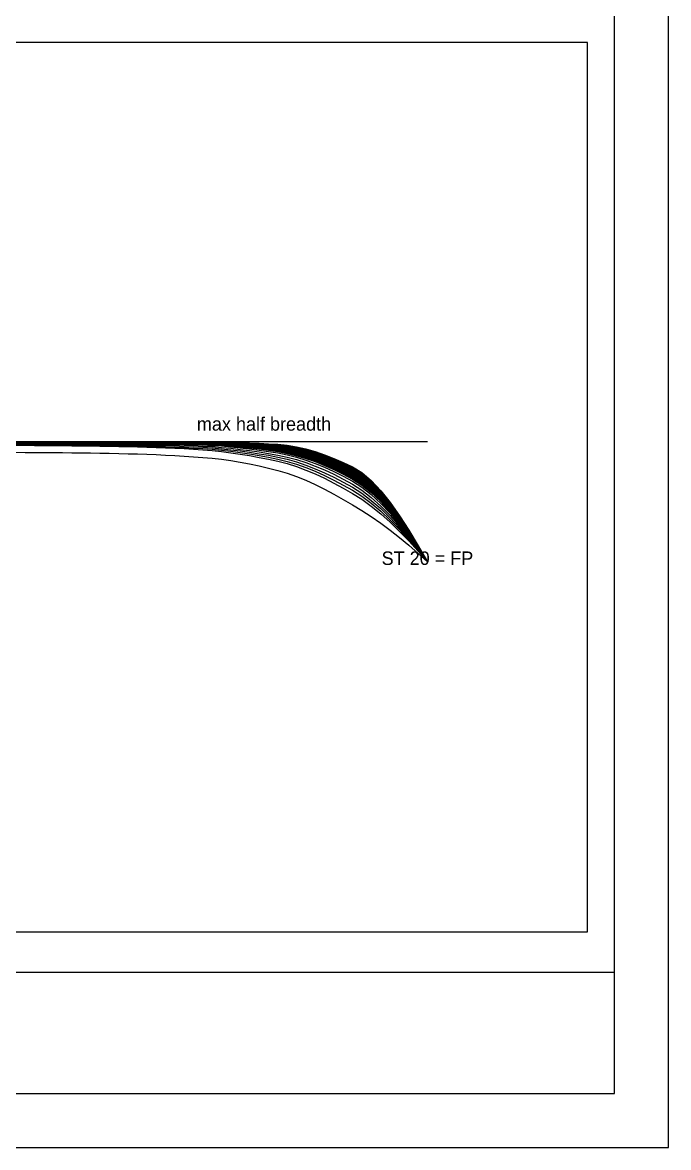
# Model space of a CAD drawing. Header units: metres. Extents: x -42 to 420, y 0 to 297.
# Drawn here: x 324.1 to 420, y 0 to 167 of the extents above; entities that cross this region are included whole.
import ezdxf
from ezdxf.enums import TextEntityAlignment as Align

# ---------------------------------------------------------------- set-up
doc = ezdxf.new("R2010")
doc.units = ezdxf.units.M
for name, color, linetype in [('DECK', 7, 'Continuous'), ('FRAME', 7, 'Continuous'), ('LABELS', 7, 'Continuous'), ('WATERLINES', 7, 'Continuous')]:
    doc.layers.add(name, color=color, linetype=linetype)

msp = doc.modelspace()

# ---------------------------------------------------------------- linework, layer by layer
at = {"layer": 'DECK'}
msp.add_line((162, 104.79), (384.22, 104.79), dxfattribs=at)
at = {"layer": 'FRAME'}
msp.add_line((8, 26), (412, 26), dxfattribs=at)
for points in [[(0, 0), (420, 0), (420, 297), (0, 297)], [(8, 8), (412, 8), (412, 289), (8, 289)], [(156, 32), (408, 32), (408, 164), (156, 164)]]:
    msp.add_lwpolyline(points, close=True, dxfattribs=at)
at = {"layer": 'WATERLINES'}
for points in [[(323.11, 104.79), (324.5, 104.79), (325.89, 104.78), (327.28, 104.78), (328.67, 104.78), (330.06, 104.78), (331.44, 104.78), (332.83, 104.78), (334.22, 104.78), (335.61, 104.78), (337, 104.78), (338.39, 104.77), (339.78, 104.77), (341.17, 104.77), (342.56, 104.76), (343.94, 104.76), (345.33, 104.75), (346.72, 104.74), (348.11, 104.73), (349.5, 104.72), (350.89, 104.7), (352.28, 104.68), (353.67, 104.65), (355.06, 104.6), (356.44, 104.54), (357.83, 104.46), (359.22, 104.37), (360.61, 104.27), (362, 104.16), (363.39, 104), (364.78, 103.75), (366.17, 103.41), (367.56, 102.99), (368.94, 102.5), (370.33, 101.94), (371.72, 101.33), (373.11, 100.65), (374.5, 99.79), (375.89, 98.61), (377.28, 97.15), (378.67, 95.45), (380.06, 93.54), (381.44, 91.46), (382.83, 89.24), (384.22, 86.93)], [(323.11, 104.79), (324.5, 104.79), (325.89, 104.79), (327.28, 104.79), (328.67, 104.79), (330.06, 104.79), (331.44, 104.78), (332.83, 104.78), (334.22, 104.78), (335.61, 104.78), (337, 104.78), (338.39, 104.78), (339.78, 104.78), (341.17, 104.77), (342.56, 104.77), (343.94, 104.76), (345.33, 104.76), (346.72, 104.75), (348.11, 104.74), (349.5, 104.73), (350.89, 104.72), (352.28, 104.7), (353.67, 104.66), (355.06, 104.62), (356.44, 104.56), (357.83, 104.49), (359.22, 104.4), (360.61, 104.31), (362, 104.2), (363.39, 104.04), (364.78, 103.79), (366.17, 103.46), (367.56, 103.04), (368.94, 102.56), (370.33, 102), (371.72, 101.39), (373.11, 100.72), (374.5, 99.85), (375.89, 98.67), (377.28, 97.2), (378.67, 95.5), (380.06, 93.58), (381.44, 91.49), (382.83, 89.26), (384.22, 86.93)], [(323.11, 104.79), (324.5, 104.79), (325.89, 104.79), (327.28, 104.79), (328.67, 104.79), (330.06, 104.79), (331.44, 104.78), (332.83, 104.78), (334.22, 104.78), (335.61, 104.78), (337, 104.78), (338.39, 104.78), (339.78, 104.78), (341.17, 104.77), (342.56, 104.77), (343.94, 104.77), (345.33, 104.76), (346.72, 104.75), (348.11, 104.75), (349.5, 104.74), (350.89, 104.72), (352.28, 104.71), (353.67, 104.67), (355.06, 104.63), (356.44, 104.57), (357.83, 104.5), (359.22, 104.42), (360.61, 104.33), (362, 104.23), (363.39, 104.07), (364.78, 103.83), (366.17, 103.49), (367.56, 103.08), (368.94, 102.6), (370.33, 102.05), (371.72, 101.44), (373.11, 100.77), (374.5, 99.9), (375.89, 98.72), (377.28, 97.25), (378.67, 95.53), (380.06, 93.61), (381.44, 91.51), (382.83, 89.27), (384.22, 86.93)], [(323.11, 104.79), (324.5, 104.79), (325.89, 104.79), (327.28, 104.79), (328.67, 104.79), (330.06, 104.79), (331.44, 104.79), (332.83, 104.78), (334.22, 104.78), (335.61, 104.78), (337, 104.78), (338.39, 104.78), (339.78, 104.78), (341.17, 104.78), (342.56, 104.77), (343.94, 104.77), (345.33, 104.76), (346.72, 104.76), (348.11, 104.75), (349.5, 104.74), (350.89, 104.73), (352.28, 104.71), (353.67, 104.68), (355.06, 104.64), (356.44, 104.59), (357.83, 104.52), (359.22, 104.44), (360.61, 104.36), (362, 104.26), (363.39, 104.1), (364.78, 103.86), (366.17, 103.53), (367.56, 103.12), (368.94, 102.64), (370.33, 102.09), (371.72, 101.48), (373.11, 100.82), (374.5, 99.96), (375.89, 98.77), (377.28, 97.3), (378.67, 95.57), (380.06, 93.64), (381.44, 91.53), (382.83, 89.28), (384.22, 86.93)], [(323.11, 104.79), (324.5, 104.79), (325.89, 104.79), (327.28, 104.79), (328.67, 104.79), (330.06, 104.79), (331.44, 104.79), (332.83, 104.78), (334.22, 104.78), (335.61, 104.78), (337, 104.78), (338.39, 104.78), (339.78, 104.78), (341.17, 104.78), (342.56, 104.78), (343.94, 104.77), (345.33, 104.77), (346.72, 104.76), (348.11, 104.76), (349.5, 104.75), (350.89, 104.74), (352.28, 104.72), (353.67, 104.69), (355.06, 104.65), (356.44, 104.6), (357.83, 104.54), (359.22, 104.46), (360.61, 104.38), (362, 104.28), (363.39, 104.13), (364.78, 103.89), (366.17, 103.57), (367.56, 103.16), (368.94, 102.68), (370.33, 102.14), (371.72, 101.53), (373.11, 100.87), (374.5, 100.01), (375.89, 98.82), (377.28, 97.34), (378.67, 95.61), (380.06, 93.67), (381.44, 91.55), (382.83, 89.29), (384.22, 86.93)], [(323.11, 104.79), (324.5, 104.79), (325.89, 104.79), (327.28, 104.79), (328.67, 104.79), (330.06, 104.79), (331.44, 104.79), (332.83, 104.78), (334.22, 104.78), (335.61, 104.78), (337, 104.78), (338.39, 104.78), (339.78, 104.78), (341.17, 104.78), (342.56, 104.78), (343.94, 104.77), (345.33, 104.77), (346.72, 104.77), (348.11, 104.76), (349.5, 104.75), (350.89, 104.75), (352.28, 104.73), (353.67, 104.7), (355.06, 104.67), (356.44, 104.62), (357.83, 104.56), (359.22, 104.48), (360.61, 104.4), (362, 104.31), (363.39, 104.17), (364.78, 103.93), (366.17, 103.6), (367.56, 103.2), (368.94, 102.73), (370.33, 102.18), (371.72, 101.58), (373.11, 100.92), (374.5, 100.06), (375.89, 98.87), (377.28, 97.39), (378.67, 95.65), (380.06, 93.7), (381.44, 91.57), (382.83, 89.3), (384.22, 86.93)], [(323.11, 104.79), (324.5, 104.79), (325.89, 104.79), (327.28, 104.79), (328.67, 104.79), (330.06, 104.79), (331.44, 104.79), (332.83, 104.79), (334.22, 104.78), (335.61, 104.78), (337, 104.78), (338.39, 104.78), (339.78, 104.78), (341.17, 104.78), (342.56, 104.78), (343.94, 104.78), (345.33, 104.77), (346.72, 104.77), (348.11, 104.76), (349.5, 104.76), (350.89, 104.75), (352.28, 104.74), (353.67, 104.71), (355.06, 104.68), (356.44, 104.63), (357.83, 104.57), (359.22, 104.5), (360.61, 104.43), (362, 104.34), (363.39, 104.2), (364.78, 103.96), (366.17, 103.64), (367.56, 103.24), (368.94, 102.77), (370.33, 102.23), (371.72, 101.63), (373.11, 100.97), (374.5, 100.11), (375.89, 98.92), (377.28, 97.44), (378.67, 95.69), (380.06, 93.73), (381.44, 91.59), (382.83, 89.31), (384.22, 86.93)], [(323.11, 104.79), (324.5, 104.79), (325.89, 104.79), (327.28, 104.79), (328.67, 104.79), (330.06, 104.79), (331.44, 104.79), (332.83, 104.79), (334.22, 104.79), (335.61, 104.78), (337, 104.78), (338.39, 104.78), (339.78, 104.78), (341.17, 104.78), (342.56, 104.78), (343.94, 104.78), (345.33, 104.78), (346.72, 104.77), (348.11, 104.77), (349.5, 104.77), (350.89, 104.76), (352.28, 104.75), (353.67, 104.72), (355.06, 104.69), (356.44, 104.65), (357.83, 104.59), (359.22, 104.52), (360.61, 104.45), (362, 104.37), (363.39, 104.23), (364.78, 104), (366.17, 103.68), (367.56, 103.28), (368.94, 102.81), (370.33, 102.27), (371.72, 101.67), (373.11, 101.02), (374.5, 100.17), (375.89, 98.97), (377.28, 97.48), (378.67, 95.73), (380.06, 93.77), (381.44, 91.62), (382.83, 89.32), (384.22, 86.93)], [(323.11, 104.78), (324.5, 104.77), (325.89, 104.77), (327.28, 104.76), (328.67, 104.76), (330.06, 104.75), (331.44, 104.74), (332.83, 104.74), (334.22, 104.73), (335.61, 104.72), (337, 104.71), (338.39, 104.7), (339.78, 104.69), (341.17, 104.67), (342.56, 104.65), (343.94, 104.63), (345.33, 104.61), (346.72, 104.58), (348.11, 104.54), (349.5, 104.51), (350.89, 104.46), (352.28, 104.41), (353.67, 104.33), (355.06, 104.24), (356.44, 104.12), (357.83, 103.99), (359.22, 103.83), (360.61, 103.66), (362, 103.47), (363.39, 103.24), (364.78, 102.92), (366.17, 102.53), (367.56, 102.06), (368.94, 101.53), (370.33, 100.93), (371.72, 100.26), (373.11, 99.54), (374.5, 98.66), (375.89, 97.52), (377.28, 96.16), (378.67, 94.61), (380.06, 92.88), (381.44, 91), (382.83, 89.01), (384.22, 86.93)], [(323.11, 104.78), (324.5, 104.77), (325.89, 104.77), (327.28, 104.76), (328.67, 104.76), (330.06, 104.75), (331.44, 104.75), (332.83, 104.74), (334.22, 104.74), (335.61, 104.73), (337, 104.72), (338.39, 104.71), (339.78, 104.7), (341.17, 104.68), (342.56, 104.67), (343.94, 104.65), (345.33, 104.63), (346.72, 104.6), (348.11, 104.57), (349.5, 104.54), (350.89, 104.5), (352.28, 104.45), (353.67, 104.38), (355.06, 104.29), (356.44, 104.18), (357.83, 104.05), (359.22, 103.91), (360.61, 103.75), (362, 103.57), (363.39, 103.34), (364.78, 103.04), (366.17, 102.65), (367.56, 102.2), (368.94, 101.67), (370.33, 101.08), (371.72, 100.42), (373.11, 99.71), (374.5, 98.83), (375.89, 97.68), (377.28, 96.31), (378.67, 94.73), (380.06, 92.98), (381.44, 91.07), (382.83, 89.05), (384.22, 86.93)], [(323.11, 104.78), (324.5, 104.77), (325.89, 104.77), (327.28, 104.77), (328.67, 104.76), (330.06, 104.76), (331.44, 104.75), (332.83, 104.75), (334.22, 104.74), (335.61, 104.74), (337, 104.73), (338.39, 104.72), (339.78, 104.71), (341.17, 104.7), (342.56, 104.68), (343.94, 104.67), (345.33, 104.65), (346.72, 104.62), (348.11, 104.6), (349.5, 104.56), (350.89, 104.53), (352.28, 104.48), (353.67, 104.42), (355.06, 104.34), (356.44, 104.24), (357.83, 104.12), (359.22, 103.99), (360.61, 103.84), (362, 103.67), (363.39, 103.45), (364.78, 103.15), (366.17, 102.78), (367.56, 102.33), (368.94, 101.81), (370.33, 101.23), (371.72, 100.58), (373.11, 99.87), (374.5, 98.99), (375.89, 97.85), (377.28, 96.46), (378.67, 94.86), (380.06, 93.07), (381.44, 91.14), (382.83, 89.08), (384.22, 86.93)], [(323.11, 104.78), (324.5, 104.78), (325.89, 104.77), (327.28, 104.77), (328.67, 104.77), (330.06, 104.76), (331.44, 104.76), (332.83, 104.75), (334.22, 104.75), (335.61, 104.74), (337, 104.74), (338.39, 104.73), (339.78, 104.72), (341.17, 104.71), (342.56, 104.7), (343.94, 104.68), (345.33, 104.67), (346.72, 104.65), (348.11, 104.62), (349.5, 104.59), (350.89, 104.56), (352.28, 104.52), (353.67, 104.46), (355.06, 104.39), (356.44, 104.3), (357.83, 104.19), (359.22, 104.06), (360.61, 103.92), (362, 103.77), (363.39, 103.56), (364.78, 103.27), (366.17, 102.91), (367.56, 102.47), (368.94, 101.95), (370.33, 101.38), (371.72, 100.74), (373.11, 100.04), (374.5, 99.16), (375.89, 98.01), (377.28, 96.6), (378.67, 94.98), (380.06, 93.17), (381.44, 91.21), (382.83, 89.12), (384.22, 86.93)], [(323.11, 104.78), (324.5, 104.78), (325.89, 104.78), (327.28, 104.77), (328.67, 104.77), (330.06, 104.77), (331.44, 104.76), (332.83, 104.76), (334.22, 104.76), (335.61, 104.75), (337, 104.75), (338.39, 104.74), (339.78, 104.73), (341.17, 104.72), (342.56, 104.71), (343.94, 104.7), (345.33, 104.69), (346.72, 104.67), (348.11, 104.65), (349.5, 104.62), (350.89, 104.6), (352.28, 104.56), (353.67, 104.51), (355.06, 104.44), (356.44, 104.36), (357.83, 104.26), (359.22, 104.14), (360.61, 104.01), (362, 103.87), (363.39, 103.67), (364.78, 103.39), (366.17, 103.03), (367.56, 102.6), (368.94, 102.1), (370.33, 101.53), (371.72, 100.89), (373.11, 100.2), (374.5, 99.33), (375.89, 98.17), (377.28, 96.75), (378.67, 95.11), (380.06, 93.27), (381.44, 91.28), (382.83, 89.15), (384.22, 86.93)], [(323.11, 104.78), (324.5, 104.78), (325.89, 104.78), (327.28, 104.77), (328.67, 104.77), (330.06, 104.77), (331.44, 104.77), (332.83, 104.76), (334.22, 104.76), (335.61, 104.76), (337, 104.75), (338.39, 104.74), (339.78, 104.74), (341.17, 104.73), (342.56, 104.72), (343.94, 104.71), (345.33, 104.7), (346.72, 104.68), (348.11, 104.66), (349.5, 104.64), (350.89, 104.61), (352.28, 104.58), (353.67, 104.53), (355.06, 104.47), (356.44, 104.39), (357.83, 104.29), (359.22, 104.18), (360.61, 104.06), (362, 103.92), (363.39, 103.73), (364.78, 103.45), (366.17, 103.1), (367.56, 102.66), (368.94, 102.16), (370.33, 101.6), (371.72, 100.96), (373.11, 100.28), (374.5, 99.41), (375.89, 98.24), (377.28, 96.82), (378.67, 95.16), (380.06, 93.32), (381.44, 91.31), (382.83, 89.17), (384.22, 86.93)], [(323.11, 104.78), (324.5, 104.78), (325.89, 104.78), (327.28, 104.78), (328.67, 104.77), (330.06, 104.77), (331.44, 104.77), (332.83, 104.77), (334.22, 104.76), (335.61, 104.76), (337, 104.76), (338.39, 104.75), (339.78, 104.75), (341.17, 104.74), (342.56, 104.73), (343.94, 104.72), (345.33, 104.71), (346.72, 104.69), (348.11, 104.68), (349.5, 104.66), (350.89, 104.63), (352.28, 104.6), (353.67, 104.55), (355.06, 104.49), (356.44, 104.42), (357.83, 104.32), (359.22, 104.22), (360.61, 104.1), (362, 103.97), (363.39, 103.78), (364.78, 103.51), (366.17, 103.16), (367.56, 102.73), (368.94, 102.23), (370.33, 101.67), (371.72, 101.04), (373.11, 100.35), (374.5, 99.48), (375.89, 98.31), (377.28, 96.88), (378.67, 95.22), (380.06, 93.36), (381.44, 91.34), (382.83, 89.18), (384.22, 86.93)], [(323.11, 104.78), (324.5, 104.78), (325.89, 104.78), (327.28, 104.78), (328.67, 104.78), (330.06, 104.78), (331.44, 104.77), (332.83, 104.77), (334.22, 104.77), (335.61, 104.76), (337, 104.76), (338.39, 104.76), (339.78, 104.75), (341.17, 104.75), (342.56, 104.74), (343.94, 104.73), (345.33, 104.72), (346.72, 104.7), (348.11, 104.69), (349.5, 104.67), (350.89, 104.65), (352.28, 104.62), (353.67, 104.58), (355.06, 104.52), (356.44, 104.45), (357.83, 104.36), (359.22, 104.26), (360.61, 104.14), (362, 104.02), (363.39, 103.84), (364.78, 103.57), (366.17, 103.22), (367.56, 102.8), (368.94, 102.3), (370.33, 101.73), (371.72, 101.11), (373.11, 100.43), (374.5, 99.56), (375.89, 98.39), (377.28, 96.95), (378.67, 95.28), (380.06, 93.41), (381.44, 91.37), (382.83, 89.2), (384.22, 86.93)], [(323.11, 104.78), (324.5, 104.78), (325.89, 104.78), (327.28, 104.78), (328.67, 104.78), (330.06, 104.78), (331.44, 104.78), (332.83, 104.77), (334.22, 104.77), (335.61, 104.77), (337, 104.77), (338.39, 104.76), (339.78, 104.76), (341.17, 104.75), (342.56, 104.75), (343.94, 104.74), (345.33, 104.73), (346.72, 104.72), (348.11, 104.7), (349.5, 104.69), (350.89, 104.67), (352.28, 104.64), (353.67, 104.6), (355.06, 104.55), (356.44, 104.48), (357.83, 104.39), (359.22, 104.3), (360.61, 104.19), (362, 104.06), (363.39, 103.89), (364.78, 103.63), (366.17, 103.28), (367.56, 102.86), (368.94, 102.37), (370.33, 101.8), (371.72, 101.18), (373.11, 100.5), (374.5, 99.63), (375.89, 98.46), (377.28, 97.01), (378.67, 95.33), (380.06, 93.45), (381.44, 91.4), (382.83, 89.21), (384.22, 86.93)], [(323.11, 104.78), (324.5, 104.78), (325.89, 104.78), (327.28, 104.78), (328.67, 104.78), (330.06, 104.78), (331.44, 104.78), (332.83, 104.78), (334.22, 104.78), (335.61, 104.77), (337, 104.77), (338.39, 104.77), (339.78, 104.76), (341.17, 104.76), (342.56, 104.76), (343.94, 104.75), (345.33, 104.74), (346.72, 104.73), (348.11, 104.72), (349.5, 104.7), (350.89, 104.69), (352.28, 104.66), (353.67, 104.62), (355.06, 104.57), (356.44, 104.51), (357.83, 104.43), (359.22, 104.34), (360.61, 104.23), (362, 104.11), (363.39, 103.94), (364.78, 103.69), (366.17, 103.34), (367.56, 102.93), (368.94, 102.43), (370.33, 101.87), (371.72, 101.25), (373.11, 100.58), (374.5, 99.71), (375.89, 98.53), (377.28, 97.08), (378.67, 95.39), (380.06, 93.49), (381.44, 91.43), (382.83, 89.23), (384.22, 86.93)], [(323.11, 104.77), (324.5, 104.77), (325.89, 104.76), (327.28, 104.76), (328.67, 104.75), (330.06, 104.74), (331.44, 104.73), (332.83, 104.73), (334.22, 104.72), (335.61, 104.71), (337, 104.69), (338.39, 104.68), (339.78, 104.66), (341.17, 104.65), (342.56, 104.62), (343.94, 104.6), (345.33, 104.57), (346.72, 104.53), (348.11, 104.49), (349.5, 104.45), (350.89, 104.4), (352.28, 104.33), (353.67, 104.24), (355.06, 104.13), (356.44, 104), (357.83, 103.85), (359.22, 103.68), (360.61, 103.49), (362, 103.28), (363.39, 103.02), (364.78, 102.68), (366.17, 102.27), (367.56, 101.79), (368.94, 101.24), (370.33, 100.62), (371.72, 99.95), (373.11, 99.21), (374.5, 98.32), (375.89, 97.2), (377.28, 95.87), (378.67, 94.36), (380.06, 92.68), (381.44, 90.87), (382.83, 88.94), (384.22, 86.93)], [(323.11, 104.77), (324.5, 104.77), (325.89, 104.76), (327.28, 104.76), (328.67, 104.75), (330.06, 104.75), (331.44, 104.74), (332.83, 104.73), (334.22, 104.72), (335.61, 104.71), (337, 104.7), (338.39, 104.69), (339.78, 104.68), (341.17, 104.66), (342.56, 104.64), (343.94, 104.62), (345.33, 104.59), (346.72, 104.56), (348.11, 104.52), (349.5, 104.48), (350.89, 104.43), (352.28, 104.37), (353.67, 104.29), (355.06, 104.18), (356.44, 104.06), (357.83, 103.92), (359.22, 103.76), (360.61, 103.58), (362, 103.38), (363.39, 103.13), (364.78, 102.8), (366.17, 102.4), (367.56, 101.92), (368.94, 101.38), (370.33, 100.78), (371.72, 100.11), (373.11, 99.38), (374.5, 98.49), (375.89, 97.36), (377.28, 96.02), (378.67, 94.48), (380.06, 92.78), (381.44, 90.93), (382.83, 88.98), (384.22, 86.93)], [(323.11, 104.71), (324.5, 104.71), (325.89, 104.7), (327.28, 104.69), (328.67, 104.69), (330.06, 104.68), (331.44, 104.67), (332.83, 104.66), (334.22, 104.65), (335.61, 104.64), (337, 104.62), (338.39, 104.61), (339.78, 104.59), (341.17, 104.57), (342.56, 104.54), (343.94, 104.51), (345.33, 104.48), (346.72, 104.44), (348.11, 104.4), (349.5, 104.34), (350.89, 104.29), (352.28, 104.21), (353.67, 104.12), (355.06, 104), (356.44, 103.86), (357.83, 103.69), (359.22, 103.51), (360.61, 103.3), (362, 103.08), (363.39, 102.8), (364.78, 102.45), (366.17, 102.02), (367.56, 101.53), (368.94, 100.96), (370.33, 100.34), (371.72, 99.65), (373.11, 98.9), (374.5, 98.01), (375.89, 96.91), (377.28, 95.6), (378.67, 94.13), (380.06, 92.5), (381.44, 90.74), (382.83, 88.88), (384.22, 86.93)], [(323.11, 104.59), (324.5, 104.59), (325.89, 104.58), (327.28, 104.57), (328.67, 104.56), (330.06, 104.55), (331.44, 104.54), (332.83, 104.53), (334.22, 104.52), (335.61, 104.5), (337, 104.49), (338.39, 104.47), (339.78, 104.45), (341.17, 104.43), (342.56, 104.4), (343.94, 104.36), (345.33, 104.32), (346.72, 104.28), (348.11, 104.23), (349.5, 104.17), (350.89, 104.1), (352.28, 104.02), (353.67, 103.91), (355.06, 103.78), (356.44, 103.62), (357.83, 103.44), (359.22, 103.24), (360.61, 103.01), (362, 102.77), (363.39, 102.48), (364.78, 102.1), (366.17, 101.66), (367.56, 101.14), (368.94, 100.56), (370.33, 99.91), (371.72, 99.21), (373.11, 98.45), (374.5, 97.56), (375.89, 96.47), (377.28, 95.21), (378.67, 93.79), (380.06, 92.24), (381.44, 90.56), (382.83, 88.78), (384.22, 86.93)], [(323.11, 104.47), (324.5, 104.47), (325.89, 104.46), (327.28, 104.45), (328.67, 104.44), (330.06, 104.43), (331.44, 104.42), (332.83, 104.4), (334.22, 104.39), (335.61, 104.37), (337, 104.35), (338.39, 104.33), (339.78, 104.31), (341.17, 104.28), (342.56, 104.25), (343.94, 104.21), (345.33, 104.17), (346.72, 104.12), (348.11, 104.06), (349.5, 103.99), (350.89, 103.92), (352.28, 103.83), (353.67, 103.71), (355.06, 103.56), (356.44, 103.39), (357.83, 103.19), (359.22, 102.97), (360.61, 102.73), (362, 102.46), (363.39, 102.15), (364.78, 101.76), (366.17, 101.29), (367.56, 100.75), (368.94, 100.15), (370.33, 99.48), (371.72, 98.76), (373.11, 97.99), (374.5, 97.1), (375.89, 96.04), (377.28, 94.82), (378.67, 93.46), (380.06, 91.97), (381.44, 90.38), (382.83, 88.69), (384.22, 86.93)], [(323.11, 104.35), (324.5, 104.34), (325.89, 104.33), (327.28, 104.32), (328.67, 104.31), (330.06, 104.3), (331.44, 104.29), (332.83, 104.27), (334.22, 104.26), (335.61, 104.24), (337, 104.22), (338.39, 104.2), (339.78, 104.17), (341.17, 104.14), (342.56, 104.1), (343.94, 104.06), (345.33, 104.01), (346.72, 103.95), (348.11, 103.89), (349.5, 103.81), (350.89, 103.73), (352.28, 103.63), (353.67, 103.5), (355.06, 103.34), (356.44, 103.15), (357.83, 102.94), (359.22, 102.7), (360.61, 102.44), (362, 102.16), (363.39, 101.82), (364.78, 101.41), (366.17, 100.92), (367.56, 100.36), (368.94, 99.74), (370.33, 99.05), (371.72, 98.32), (373.11, 97.54), (374.5, 96.65), (375.89, 95.61), (377.28, 94.43), (378.67, 93.13), (380.06, 91.71), (381.44, 90.2), (382.83, 88.6), (384.22, 86.93)], [(323.11, 104.23), (324.5, 104.22), (325.89, 104.21), (327.28, 104.2), (328.67, 104.19), (330.06, 104.18), (331.44, 104.16), (332.83, 104.15), (334.22, 104.13), (335.61, 104.11), (337, 104.08), (338.39, 104.06), (339.78, 104.03), (341.17, 104), (342.56, 103.96), (343.94, 103.91), (345.33, 103.85), (346.72, 103.79), (348.11, 103.72), (349.5, 103.64), (350.89, 103.55), (352.28, 103.44), (353.67, 103.29), (355.06, 103.12), (356.44, 102.92), (357.83, 102.69), (359.22, 102.43), (360.61, 102.15), (362, 101.85), (363.39, 101.5), (364.78, 101.06), (366.17, 100.55), (367.56, 99.97), (368.94, 99.32), (370.33, 98.62), (371.72, 97.87), (373.11, 97.08), (374.5, 96.2), (375.89, 95.18), (377.28, 94.05), (378.67, 92.8), (380.06, 91.45), (381.44, 90.02), (382.83, 88.51), (384.22, 86.93)], [(323.11, 103.18), (324.5, 103.17), (325.89, 103.16), (327.28, 103.15), (328.67, 103.14), (330.06, 103.13), (331.44, 103.11), (332.83, 103.09), (334.22, 103.08), (335.61, 103.05), (337, 103.03), (338.39, 103), (339.78, 102.97), (341.17, 102.93), (342.56, 102.89), (343.94, 102.84), (345.33, 102.77), (346.72, 102.7), (348.11, 102.62), (349.5, 102.53), (350.89, 102.43), (352.28, 102.31), (353.67, 102.14), (355.06, 101.94), (356.44, 101.71), (357.83, 101.45), (359.22, 101.15), (360.61, 100.84), (362, 100.5), (363.39, 100.1), (364.78, 99.6), (366.17, 99.03), (367.56, 98.39), (368.94, 97.69), (370.33, 96.95), (371.72, 96.18), (373.11, 95.39), (374.5, 94.56), (375.89, 93.65), (377.28, 92.67), (378.67, 91.63), (380.06, 90.53), (381.44, 89.38), (382.83, 88.18), (384.22, 86.93)]]:
    msp.add_lwpolyline(points, dxfattribs=at)

# ---------------------------------------------------------------- texts
at = {"layer": 'LABELS'}
msp.add_text('max half breadth', height=2, dxfattribs=at).set_placement((350, 105.79), align=Align.BOTTOM_LEFT)
msp.add_text('ST 20 = FP', height=2, dxfattribs=at).set_placement((384.22, 85.86), align=Align.BOTTOM_CENTER)

doc.saveas('drawing.dxf')
